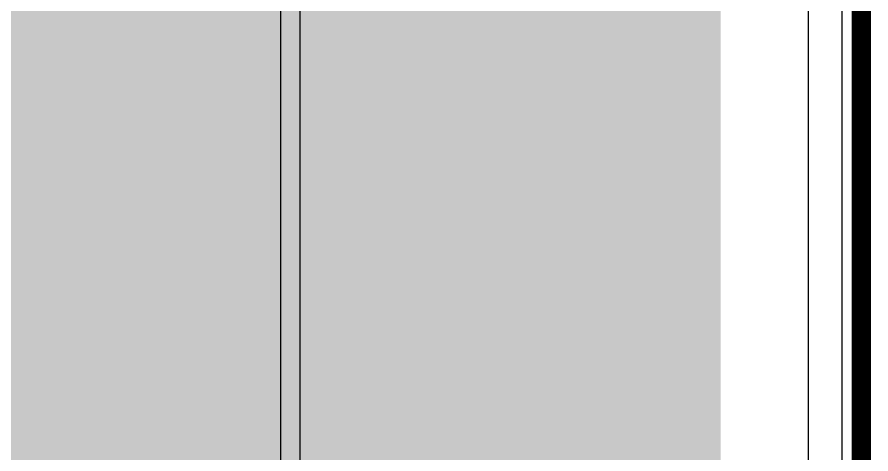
# Model space of a CAD drawing. Header units: inches. Extents: x 0 to 5379, y 0 to 5429.
# Drawn here: x 333.28 to 350.19, y 170.49 to 179.13 of the extents above; entities that cross this region are included whole.
import ezdxf

# ---------------------------------------------------------------- set-up
doc = ezdxf.new("R2010")
doc.units = ezdxf.units.IN
for name, color, linetype in [('Board Outline', 216, 'Continuous'), ('Bottom Layer', 5, 'Continuous'), ('Bottom Solder', 6, 'Continuous'), ('GND01', 16, 'Continuous'), ('GND02', 76, 'Continuous'), ('PWR', 156, 'Continuous'), ('SIG 01', 90, 'Continuous'), ('Top Layer', 1, 'Continuous')]:
    doc.layers.add(name, color=color, linetype=linetype)

msp = doc.modelspace()

# ---------------------------------------------------------------- hatches: boundary and pattern name
at = {"layer": 'Bottom Solder'}
msp.add_hatch(color=6, dxfattribs=at).paths.add_polyline_path([(320.646, 159.182), (347.218, 159.182), (347.218, 203.866), (320.646, 203.866)])

# ---------------------------------------------------------------- linework, layer by layer
at = {"layer": 'Board Outline'}
msp.add_lwpolyline([(350, 0, 0.381, 0.381, 0), (350, 220, 0.381, 0.381, 0)], format="xyseb", dxfattribs=at)
at = {"layer": 'Bottom Layer'}
msp.add_line((348.945, 208.562), (348.945, 111.91), dxfattribs=at)
at = {"layer": 'GND01'}
msp.add_line((349.612, 219.612), (349.612, 0.388), dxfattribs=at)
at = {"layer": 'GND02'}
msp.add_line((349.612, 219.612), (349.612, 0.388), dxfattribs=at)
at = {"layer": 'PWR'}
msp.add_line((349.612, 219.612), (349.612, 136.736), dxfattribs=at)
at = {"layer": 'SIG 01'}
for p, q in [((338.498, 219.612), (338.498, 158.034)), ((338.887, 157.175), (338.887, 219.612)), ((349.612, 219.612), (349.612, 0.388))]:
    msp.add_line(p, q, dxfattribs=at)
at = {"layer": 'Top Layer'}
msp.add_line((348.945, 208.562), (348.945, 142.89), dxfattribs=at)

doc.saveas('drawing.dxf')
